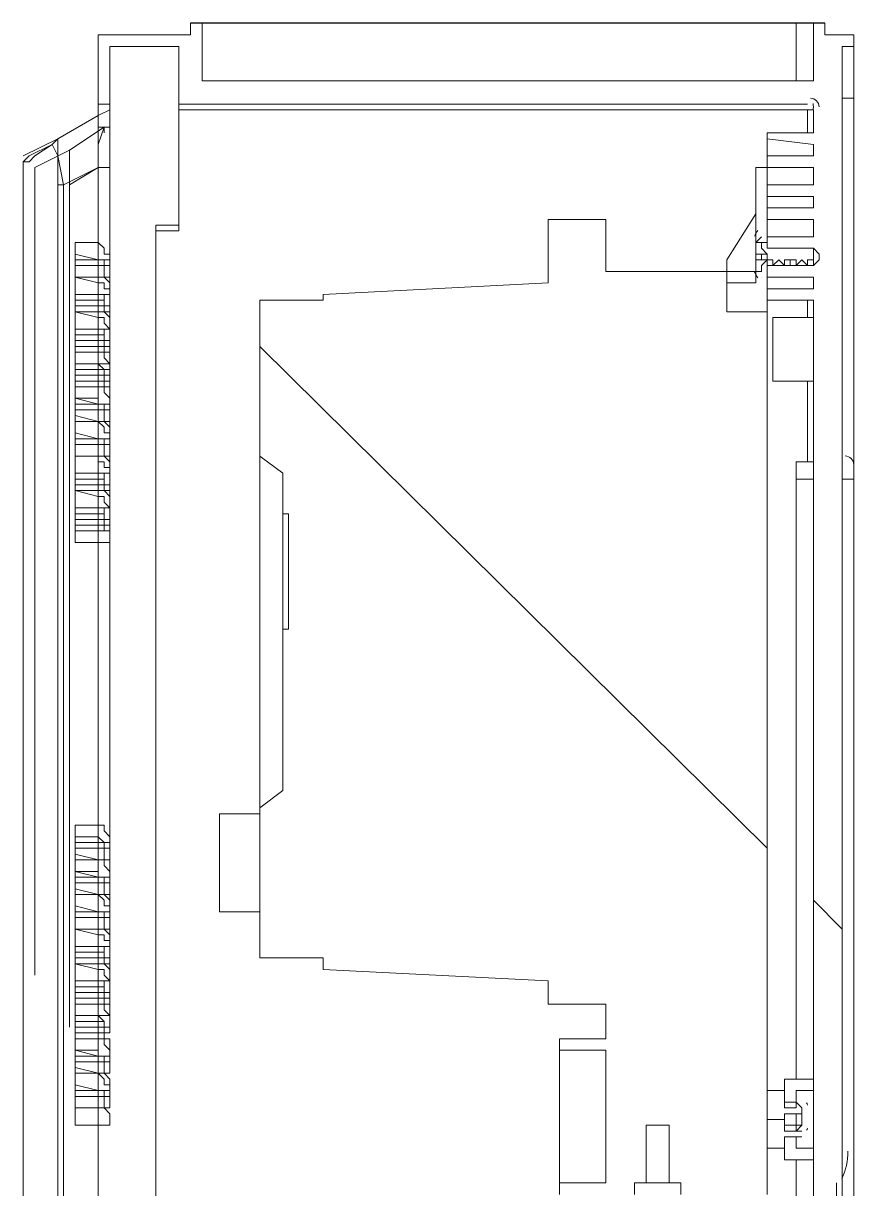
# Model space of a CAD drawing. Header units: millimetres. Extents: x 42 to 552, y 43 to 535.
# Drawn here: x 480.3756 to 480.5599, y 497.0357 to 497.2942 of the extents above; entities that cross this region are included whole.
import ezdxf

# ---------------------------------------------------------------- set-up
doc = ezdxf.new("R2010")
doc.units = ezdxf.units.MM
doc.header["$LTSCALE"] = 0.75
doc.header["$MEASUREMENT"] = 0
doc.layers.add('PDF_0', color=7, linetype='Continuous')

msp = doc.modelspace()

# ---------------------------------------------------------------- linework, layer by layer
at = {"layer": 'PDF_0', "lineweight": 18}
for points in [[(480.5496408799472, 497.2762538382959), (480.4101544525051, 497.2762538382959), (480.4101544525051, 497.2890507582448), (480.3947981485667, 497.2890507582448), (480.3947981485667, 497.2762538382959), (480.3922387645771, 497.2762538382959), (480.3922387645771, 497.2916101422346), (480.4127138364952, 497.2916101422346), (480.4127138364952, 497.2941695262242)], [(480.5509205719422, 497.2941695262242), (480.5509205719422, 497.2813726062756), (480.4152732204848, 497.2813726062756), (480.4152732204848, 497.2941695262242)], [(480.5470814959576, 497.2941695262242), (480.5470814959576, 497.2813726062756)], [(480.5573190319164, 497.0433498952276), (480.5573190319164, 497.2890507582448), (480.5598784159065, 497.2890507582448), (480.5598784159065, 497.2916101422346), (480.5534799559318, 497.2916101422346), (480.5534799559318, 497.2941695262242)], [(480.3922387645771, 497.2916101422346), (480.3922387645771, 496.7771739602923), (480.3922387645771, 496.7758942682973), (480.3922387645771, 496.26273777835), (480.3922387645771, 496.2614580863552)], [(480.5598784159065, 497.2890507582448), (480.5598784159065, 497.2775335302907), (480.5573190319164, 497.2775335302907)], [(480.5598784159065, 497.2775335302907), (480.5598784159065, 497.1956332426186), (480.5598784159065, 497.1930738586287)], [(480.3947981485667, 497.2762538382959), (480.3947981485667, 497.2711350703165), (480.3922387645771, 497.2711350703165), (480.3922387645771, 497.2762538382959)], [(480.4101544525051, 497.2749741463011), (480.4101544525051, 497.2481006144086), (480.405035684526, 497.2481006144086), (480.405035684526, 496.9153806957394), (480.405035684526, 496.8219631801131)], [(480.5509205719422, 496.9230588477088), (480.5509205719422, 497.2327443104699), (480.540683035983, 497.2327443104699), (480.540683035983, 497.2353036944597), (480.5509205719422, 497.2353036944597), (480.5509205719422, 497.2378630784495), (480.540683035983, 497.2378630784495), (480.540683035983, 497.2404224624394), (480.5509205719422, 497.2404224624394), (480.5509205719422, 497.244261538424), (480.540683035983, 497.244261538424), (480.540683035983, 497.2468209224138), (480.5509205719422, 497.2468209224138), (480.5509205719422, 497.2506599983984), (480.540683035983, 497.2506599983984), (480.540683035983, 497.253219382388), (480.5509205719422, 497.253219382388), (480.5509205719422, 497.2557787663778), (480.540683035983, 497.2557787663778), (480.540683035983, 497.2583381503676), (480.5509205719422, 497.2583381503676), (480.5509205719422, 497.2621772263523), (480.540683035983, 497.2621772263523), (480.540683035983, 497.2647366103421), (480.5509205719422, 497.2647366103421), (480.5509205719422, 497.2672959943317), (480.540683035983, 497.2685756863267), (480.540683035983, 497.2698553783215), (480.5509205719422, 497.2698553783215), (480.5509205719422, 497.2749741463011), (480.5496408799472, 497.2749741463011), (480.4101544525051, 497.2749741463011), (480.4101544525051, 497.2762538382959)], [(480.3922387645771, 497.2621772263523), (480.3845606126074, 497.2583381503676), (480.3832809206128, 497.2647366103421), (480.3832809206128, 497.2672959943317), (480.3832809206128, 497.2685756863267), (480.3922387645771, 497.2736944543061)], [(480.3922387645771, 497.2711350703165), (480.3922387645771, 496.8219631801131)], [(480.3756027686436, 497.2647366103421), (480.3832809206128, 497.2685756863267), (480.3820012286178, 497.2672959943317), (480.3768824606382, 497.2647366103421), (480.3756027686436, 497.2634569183473)], [(480.3820012286178, 497.2672959943317), (480.3832809206128, 497.2647366103421), (480.3832809206128, 497.2583381503676), (480.3832809206128, 496.7899708802412), (480.3832809206128, 496.7835724202668), (480.3820012286178, 496.7810130362769), (480.3756027686436, 496.7810130362769), (480.3768824606382, 496.7810130362769)], [(480.3820012286178, 497.2672959943317), (480.3820012286178, 497.2672959943317)], [(480.540683035983, 497.2685756863267), (480.540683035983, 497.2647366103421)], [(480.3756027686436, 496.8360397920568), (480.3756027686436, 497.2634569183473), (480.3768824606382, 497.2634569183473)], [(480.540683035983, 497.2621772263523), (480.540683035983, 497.2621772263523)], [(480.540683035983, 497.2327443104699), (480.540683035983, 497.2301849264803), (480.5317251920192, 497.2301849264803), (480.5317251920192, 497.2391427704443), (480.5317251920192, 497.2417021544342), (480.5381236519934, 497.2519396903932), (480.5381236519934, 497.2608975343572)], [(480.5381236519934, 497.2608975343572), (480.5381236519934, 497.2608975343572)], [(480.3832809206128, 497.2583381503676), (480.3845606126074, 497.2583381503676), (480.3845606126074, 496.7899708802412), (480.3832809206128, 496.7899708802412)], [(480.4101544525051, 497.2493803064034), (480.405035684526, 497.2493803064034), (480.405035684526, 497.2481006144086)], [(480.5381236519934, 497.2365833864545), (480.5317251920192, 497.2365833864545), (480.5381236519934, 497.2365833864545), (480.5381236519934, 497.2391427704443), (480.5317251920192, 497.2391427704443), (480.5048516601264, 497.2391427704443), (480.5048516601264, 497.2506599983984), (480.4920547401775, 497.2506599983984), (480.4920547401775, 497.2365833864545), (480.4421467523775, 497.2340240024649), (480.4421467523775, 497.2327443104699), (480.4280701404336, 497.2327443104699), (480.4280701404336, 497.1981926266081), (480.4331889084128, 497.1943535506235), (480.4331889084128, 497.1853957066595), (480.4344686004079, 497.1853957066595), (480.4344686004079, 497.1598018667618), (480.4331889084128, 497.1598018667618), (480.4331889084128, 497.1239704909052), (480.4280701404336, 497.1201314149204), (480.4280701404336, 497.0868594230536), (480.4421467523775, 497.0868594230536), (480.4421467523775, 497.0843000390638), (480.4920547401775, 497.081740655074), (480.4920547401775, 497.0766218870943), (480.5048516601264, 497.0766218870943), (480.5048516601264, 497.0689437351251), (480.4946141241676, 497.0689437351251), (480.4946141241676, 497.0663843511355), (480.5048516601264, 497.0663843511355), (480.5048516601264, 497.0369514352532), (480.4946141241676, 497.0369514352532), (480.4946141241676, 497.0343920512634)], [(480.540683035983, 497.2404224624394), (480.540683035983, 497.2417021544342), (480.5381236519934, 497.2417021544342), (480.5381236519934, 497.242981846429), (480.5381236519934, 497.2455412304188), (480.5394033439884, 497.2468209224138)], [(480.5394033439884, 497.2468209224138), (480.5394033439884, 497.2468209224138)], [(480.5458018039626, 497.2404224624394), (480.5458018039626, 497.2417021544342), (480.5470814959576, 497.2417021544342), (480.5470814959576, 497.2404224624394), (480.5483611879527, 497.2417021544342), (480.5496408799472, 497.2404224624394), (480.5496408799472, 497.2417021544342), (480.5509205719422, 497.2417021544342), (480.5509205719422, 497.2404224624394), (480.5522002639373, 497.2417021544342), (480.5522002639373, 497.242981846429), (480.5509205719422, 497.244261538424), (480.5496408799472, 497.244261538424), (480.5483611879527, 497.244261538424), (480.5470814959576, 497.244261538424), (480.5458018039626, 497.244261538424), (480.5445221119676, 497.244261538424), (480.543242419973, 497.244261538424), (480.541962727978, 497.244261538424), (480.540683035983, 497.244261538424), (480.540683035983, 497.2468209224138)], [(480.5381236519934, 497.2455412304188), (480.5381236519934, 497.2455412304188)], [(480.5381236519934, 497.2455412304188), (480.5394033439884, 497.2455412304188), (480.5394033439884, 497.244261538424), (480.540683035983, 497.242981846429), (480.540683035983, 497.2417021544342), (480.5394033439884, 497.2404224624394), (480.5394033439884, 497.2391427704443), (480.5381236519934, 497.2391427704443), (480.5381236519934, 497.2417021544342), (480.540683035983, 497.2417021544342)], [(480.5394033439884, 497.2417021544342), (480.5394033439884, 497.242981846429), (480.540683035983, 497.242981846429), (480.5394033439884, 497.244261538424)], [(480.540683035983, 497.244261538424), (480.540683035983, 497.244261538424)], [(480.541962727978, 497.244261538424), (480.540683035983, 497.244261538424)], [(480.540683035983, 497.244261538424), (480.540683035983, 497.244261538424)], [(480.543242419973, 497.244261538424), (480.543242419973, 497.244261538424)], [(480.543242419973, 497.244261538424), (480.543242419973, 497.244261538424)], [(480.5445221119676, 497.244261538424), (480.5445221119676, 497.244261538424)], [(480.5445221119676, 497.244261538424), (480.5445221119676, 497.244261538424)], [(480.5445221119676, 497.244261538424), (480.5445221119676, 497.244261538424)], [(480.5458018039626, 497.244261538424), (480.5458018039626, 497.244261538424)], [(480.5458018039626, 497.244261538424), (480.5458018039626, 497.244261538424)], [(480.5470814959576, 497.244261538424), (480.5470814959576, 497.244261538424)], [(480.5483611879527, 497.244261538424), (480.5483611879527, 497.244261538424)], [(480.5483611879527, 497.244261538424), (480.5483611879527, 497.244261538424)], [(480.5483611879527, 497.244261538424), (480.5483611879527, 497.244261538424)], [(480.5496408799472, 497.244261538424), (480.5496408799472, 497.244261538424)], [(480.5496408799472, 497.244261538424), (480.5496408799472, 497.244261538424)], [(480.5496408799472, 497.244261538424), (480.5496408799472, 497.244261538424)], [(480.5381236519934, 497.242981846429), (480.5381236519934, 497.242981846429)], [(480.5381236519934, 497.242981846429), (480.540683035983, 497.242981846429), (480.5381236519934, 497.242981846429)], [(480.540683035983, 497.2353036944597), (480.540683035983, 497.2378630784495), (480.540683035983, 497.2391427704443), (480.540683035983, 497.2404224624394), (480.540683035983, 497.2417021544342), (480.541962727978, 497.2417021544342), (480.541962727978, 497.2404224624394), (480.543242419973, 497.2417021544342), (480.5445221119676, 497.2404224624394), (480.5445221119676, 497.2417021544342), (480.5458018039626, 497.2417021544342), (480.5458018039626, 497.2404224624394), (480.5458018039626, 497.2417021544342)], [(480.540683035983, 497.2417021544342), (480.540683035983, 497.2417021544342)], [(480.541962727978, 497.2404224624394), (480.543242419973, 497.2417021544342)], [(480.543242419973, 497.2417021544342), (480.543242419973, 497.2417021544342)], [(480.5445221119676, 497.2404224624394), (480.5445221119676, 497.2417021544342)], [(480.5445221119676, 497.2417021544342), (480.5445221119676, 497.2417021544342)], [(480.5458018039626, 497.2417021544342), (480.5458018039626, 497.2417021544342)], [(480.5483611879527, 497.2417021544342), (480.5483611879527, 497.2417021544342)], [(480.5483611879527, 497.2417021544342), (480.5483611879527, 497.2417021544342)], [(480.5496408799472, 497.2417021544342), (480.5496408799472, 497.2417021544342)], [(480.5496408799472, 497.2417021544342), (480.5496408799472, 497.2417021544342)], [(480.540683035983, 497.2404224624394), (480.540683035983, 497.2404224624394)], [(480.541962727978, 497.2404224624394), (480.541962727978, 497.2404224624394)], [(480.5445221119676, 497.2404224624394), (480.5445221119676, 497.2404224624394)], [(480.5470814959576, 497.2404224624394), (480.5470814959576, 497.2404224624394)], [(480.3922387645771, 497.2340240024649), (480.3871199965974, 497.2340240024649), (480.3871199965974, 497.2378630784495), (480.3922387645771, 497.2378630784495), (480.3871199965974, 497.2378630784495)], [(480.5394033439884, 497.2378630784495), (480.5394033439884, 497.2378630784495)], [(480.3871199965974, 497.2301849264803), (480.3922387645771, 497.2301849264803), (480.3871199965974, 497.2301849264803), (480.3871199965974, 497.2263458504957), (480.3922387645771, 497.2263458504957)], [(480.540683035983, 497.0343920512634), (480.540683035983, 497.2301849264803)], [(480.5509205719422, 497.2289052344853), (480.541962727978, 497.2289052344853), (480.541962727978, 497.2148286225416), (480.5509205719422, 497.2148286225416)], [(480.3922387645771, 497.2225067745109), (480.3871199965974, 497.2225067745109), (480.3871199965974, 497.2186676985262), (480.3922387645771, 497.2186676985262)], [(480.3871199965974, 497.2212270825161), (480.3922387645771, 497.2212270825161)], [(480.3922387645771, 497.2148286225416), (480.3871199965974, 497.2148286225416), (480.3871199965974, 497.210989546557), (480.3922387645771, 497.2097098545622)], [(480.3871199965974, 497.2135489305468), (480.3922387645771, 497.2135489305468)], [(480.3871199965974, 497.2058707785774), (480.3922387645771, 497.2058707785774), (480.3871199965974, 497.2071504705724), (480.3871199965974, 497.202031702593), (480.3922387645771, 497.202031702593)], [(480.3871199965974, 497.1981926266081), (480.3922387645771, 497.1981926266081), (480.3871199965974, 497.1981926266081), (480.3871199965974, 497.1943535506235), (480.3922387645771, 497.1943535506235)], [(480.4280701404336, 497.1201314149204), (480.4280701404336, 497.1981926266081)], [(480.5509205719422, 497.1969129346134), (480.5470814959576, 497.1969129346134), (480.5470814959576, 497.1930738586287)], [(480.5573190319164, 497.1969129346134), (480.5573190319164, 497.1969129346134)], [(480.5470814959576, 497.0599858911611), (480.5470814959576, 497.1930738586287), (480.5509205719422, 497.1930738586287)], [(480.3922387645771, 497.1866753986543), (480.3871199965974, 497.1866753986543), (480.3871199965974, 497.1905144746389), (480.3922387645771, 497.1905144746389), (480.3871199965974, 497.1905144746389)], [(480.4331889084128, 497.1598018667618), (480.4331889084128, 497.1853957066595)], [(480.3922387645771, 497.1828363226697), (480.3871199965974, 497.1828363226697), (480.3871199965974, 497.1789972466851), (480.3922387645771, 497.1789972466851)], [(480.3871199965974, 497.1815566306747), (480.3922387645771, 497.1815566306747)], [(480.4280701404336, 497.1188517229256), (480.4191122964694, 497.1188517229256), (480.4191122964694, 497.0970969590127), (480.4280701404336, 497.0970969590127)], [(480.3871199965974, 497.1086141869665), (480.3922387645771, 497.1086141869665), (480.3871199965974, 497.1098938789613), (480.3871199965974, 497.1060548029767), (480.3922387645771, 497.1047751109819)], [(480.3871199965974, 497.1009360349973), (480.3922387645771, 497.1009360349973), (480.3871199965974, 497.1022157269921), (480.3871199965974, 497.0970969590127), (480.3922387645771, 497.0970969590127)], [(480.3922387645771, 497.0894188070432), (480.3871199965974, 497.0894188070432), (480.3871199965974, 497.0932578830278), (480.3922387645771, 497.0932578830278), (480.3871199965974, 497.0932578830278)], [(480.3871199965974, 497.0855797310586), (480.3922387645771, 497.0855797310586), (480.3871199965974, 497.0855797310586), (480.3871199965974, 497.081740655074), (480.3922387645771, 497.081740655074)], [(480.3922387645771, 497.0779015790894), (480.3871199965974, 497.0779015790894), (480.3871199965974, 497.0740625031048), (480.3922387645771, 497.0740625031048)], [(480.3871199965974, 497.0766218870943), (480.3922387645771, 497.0766218870943)], [(480.3922387645771, 497.0702234271201), (480.3871199965974, 497.0702234271201), (480.3871199965974, 497.0663843511355), (480.3922387645771, 497.0651046591405)], [(480.3871199965974, 497.0689437351251), (480.3922387645771, 497.0689437351251)], [(480.4946141241676, 497.0663843511355), (480.4946141241676, 497.0369514352532)], [(480.3871199965974, 497.0612655831559), (480.3922387645771, 497.0612655831559), (480.3871199965974, 497.0625452751509), (480.3871199965974, 497.0574265071713), (480.3922387645771, 497.0574265071713)], [(480.5445221119676, 497.0523077391916), (480.5483611879527, 497.0523077391916), (480.5483611879527, 497.0535874311867), (480.5470814959576, 497.0548671231815), (480.5470814959576, 497.0535874311867), (480.5445221119676, 497.0535874311867), (480.5445221119676, 497.0574265071713), (480.540683035983, 497.0574265071713), (480.540683035983, 497.0510280471968), (480.5445221119676, 497.0510280471968), (480.5445221119676, 497.0523077391916), (480.5470814959576, 497.0523077391916), (480.5483611879527, 497.0523077391916), (480.5483611879527, 497.0510280471968), (480.5483611879527, 497.049748355202), (480.5470814959576, 497.049748355202), (480.5470814959576, 497.048468663207), (480.5483611879527, 497.049748355202), (480.5470814959576, 497.049748355202), (480.5470814959576, 497.048468663207), (480.5470814959576, 497.049748355202), (480.5445221119676, 497.049748355202)], [(480.3871199965974, 497.0535874311867), (480.3922387645771, 497.0535874311867), (480.3871199965974, 497.0535874311867), (480.3871199965974, 497.049748355202), (480.3922387645771, 497.049748355202)], [(480.5470814959576, 497.0548671231815), (480.5470814959576, 497.0535874311867)], [(480.5483611879527, 497.048468663207), (480.5445221119676, 497.048468663207), (480.5445221119676, 497.0510280471968), (480.540683035983, 497.0510280471968), (480.540683035983, 497.0446295872224), (480.5445221119676, 497.0446295872224), (480.5445221119676, 497.0471889712122), (480.5470814959576, 497.0471889712122), (480.5483611879527, 497.0471889712122)], [(480.5445221119676, 497.0510280471968), (480.5445221119676, 497.0510280471968)], [(480.5470814959576, 497.0523077391916), (480.5470814959576, 497.0523077391916)], [(480.5470814959576, 497.0523077391916), (480.5470814959576, 497.0523077391916)], [(480.5470814959576, 497.0523077391916), (480.5470814959576, 497.0523077391916)], [(480.5483611879527, 497.0523077391916), (480.5483611879527, 497.0523077391916)], [(480.5483611879527, 497.0510280471968), (480.5483611879527, 497.0510280471968)], [(480.5112501201006, 497.0343920512634), (480.5112501201006, 497.0369514352532), (480.5138095040907, 497.0369514352532), (480.5138095040907, 497.049748355202), (480.5189282720703, 497.049748355202), (480.5189282720703, 497.0369514352532), (480.5214876560599, 497.0369514352532), (480.5214876560599, 497.0343920512634)], [(480.5445221119676, 497.048468663207), (480.5445221119676, 497.048468663207)], [(480.5470814959576, 497.048468663207), (480.5470814959576, 497.048468663207)], [(480.5470814959576, 497.048468663207), (480.5470814959576, 497.048468663207)], [(480.5483611879527, 497.048468663207), (480.5483611879527, 497.048468663207)], [(480.5470814959576, 497.0471889712122), (480.5470814959576, 497.0471889712122)], [(480.5470814959576, 497.0420702032328), (480.5470814959576, 497.0279935912889), (480.5509205719422, 497.0279935912889)], [(480.5138095040907, 497.0369514352532), (480.5163688880803, 497.0369514352532), (480.5189282720703, 497.0369514352532)], [(480.5560393399214, 497.0369514352532), (480.5560393399214, 496.9268979236934)]]:
    msp.add_lwpolyline(points, dxfattribs=at)
at = {"layer": 'PDF_0', "lineweight": 25}
msp.add_lwpolyline([(480.5534799559318, 497.2941695262242), (480.4127138364952, 497.2941695262242)], dxfattribs=at)
at = {"layer": 'PDF_0', "lineweight": 0}
for points in [[(480.3947981485667, 497.2890507582448), (480.3947981485667, 497.2711350703165), (480.3935184565717, 497.2711350703165), (480.3922387645771, 497.2672959943317), (480.3922387645771, 497.2621772263523), (480.3922387645771, 497.2698553783215), (480.3922387645771, 497.2724147623113), (480.3922387645771, 497.2736944543061)], [(480.3947981485667, 497.2685756863267), (480.3947981485667, 497.2852116822602), (480.3947981485667, 497.286491374255), (480.3947981485667, 497.2852116822602)], [(480.3947981485667, 497.2749741463011), (480.3922387645771, 497.2736944543061), (480.3922387645771, 497.2724147623113), (480.3922387645771, 497.2736944543061), (480.3922387645771, 497.2724147623113), (480.3922387645771, 497.2698553783215), (480.3922387645771, 497.2621772263523), (480.3922387645771, 497.0702234271201), (480.3947981485667, 497.0702234271201), (480.3947981485667, 497.0715031191149), (480.3871199965974, 497.0715031191149), (480.3871199965974, 497.0702234271201)], [(480.3922387645771, 497.2762538382959), (480.3947981485667, 497.2762538382959)], [(480.3922387645771, 497.2736944543061), (480.3922387645771, 497.2736944543061)], [(480.3935184565717, 497.2711350703165), (480.3935184565717, 497.2698553783215), (480.3935184565717, 497.2711350703165), (480.3922387645771, 497.2672959943317), (480.3922387645771, 497.2621772263523), (480.3858403046024, 497.2583381503676), (480.3858403046024, 497.2634569183473), (480.3858403046024, 497.2660163023369), (480.3935184565717, 497.2711350703165), (480.3947981485667, 497.2711350703165), (480.3947981485667, 497.2634569183473), (480.3947981485667, 497.0715031191149), (480.3947981485667, 497.0740625031048)], [(480.3935184565717, 497.2711350703165), (480.3935184565717, 497.2711350703165)], [(480.3768824606382, 497.2634569183473), (480.3781621526332, 497.2647366103421), (480.3820012286178, 497.2672959943317)], [(480.3820012286178, 497.2672959943317), (480.3820012286178, 497.2672959943317)], [(480.3858403046024, 497.0715031191149), (480.3858403046024, 497.2583381503676), (480.3858403046024, 497.2634569183473), (480.3858403046024, 497.2660163023369), (480.3781621526332, 497.2621772263523), (480.3781621526332, 497.0830203470688)], [(480.3756027686436, 497.2634569183473), (480.3756027686436, 497.2634569183473)], [(480.3922387645771, 497.2455412304188), (480.3922387645771, 497.2621772263523), (480.3947981485667, 497.2621772263523), (480.3922387645771, 497.2621772263523), (480.3947981485667, 497.2621772263523)], [(480.3922387645771, 497.2621772263523), (480.3922387645771, 497.2621772263523)], [(480.3922387645771, 497.2621772263523), (480.3922387645771, 497.2621772263523)], [(480.3947981485667, 497.2314646184751), (480.3947981485667, 497.2340240024649), (480.3922387645771, 497.2340240024649), (480.3871199965974, 497.2340240024649), (480.3947981485667, 497.2340240024649), (480.3947981485667, 497.2353036944597), (480.3947981485667, 497.2365833864545), (480.3935184565717, 497.2378630784495), (480.3922387645771, 497.2378630784495), (480.3947981485667, 497.2378630784495), (480.3947981485667, 497.2391427704443), (480.3947981485667, 497.2404224624394), (480.3947981485667, 497.2417021544342), (480.3947981485667, 497.242981846429), (480.3935184565717, 497.242981846429), (480.3935184565717, 497.244261538424), (480.3922387645771, 497.2455412304188), (480.3871199965974, 497.2455412304188), (480.3871199965974, 497.2417021544342), (480.3871199965974, 497.2404224624394), (480.3935184565717, 497.2404224624394)], [(480.3922387645771, 497.2417021544342), (480.3871199965974, 497.242981846429)], [(480.3871199965974, 497.2417021544342), (480.3947981485667, 497.2417021544342)], [(480.3935184565717, 497.2378630784495), (480.3935184565717, 497.2404224624394), (480.3935184565717, 497.2417021544342), (480.3922387645771, 497.2417021544342), (480.3922387645771, 497.2365833864545)], [(480.3947981485667, 497.2404224624394), (480.3871199965974, 497.2404224624394), (480.3871199965974, 497.2378630784495), (480.3922387645771, 497.2365833864545), (480.3935184565717, 497.2365833864545), (480.3935184565717, 497.2353036944597), (480.3947981485667, 497.2353036944597), (480.3947981485667, 497.2340240024649)], [(480.3871199965974, 497.2340240024649), (480.3871199965974, 497.2340240024649)], [(480.3871199965974, 497.2340240024649), (480.3871199965974, 497.2314646184751), (480.3947981485667, 497.2314646184751), (480.3947981485667, 497.2301849264803), (480.3922387645771, 497.2301849264803), (480.3935184565717, 497.2301849264803), (480.3947981485667, 497.2289052344853), (480.3947981485667, 497.2276255424905), (480.3947981485667, 497.2263458504957), (480.3935184565717, 497.2276255424905), (480.3935184565717, 497.2289052344853), (480.3922387645771, 497.2289052344853), (480.3922387645771, 497.2340240024649), (480.3935184565717, 497.2340240024649), (480.3935184565717, 497.2327443104699), (480.3935184565717, 497.2301849264803)], [(480.3871199965974, 497.2327443104699), (480.3935184565717, 497.2327443104699)], [(480.3871199965974, 497.2314646184751), (480.3871199965974, 497.2301849264803), (480.3922387645771, 497.2289052344853)], [(480.3947981485667, 497.2161083145364), (480.3871199965974, 497.2161083145364), (480.3871199965974, 497.2173880065315), (480.3871199965974, 497.2186676985262), (480.3922387645771, 497.2186676985262), (480.3947981485667, 497.2186676985262), (480.3947981485667, 497.2199473905213), (480.3947981485667, 497.2212270825161), (480.3935184565717, 497.2212270825161), (480.3935184565717, 497.2250661585007), (480.3935184565717, 497.2263458504957), (480.3922387645771, 497.2263458504957), (480.3947981485667, 497.2263458504957)], [(480.3871199965974, 497.2263458504957), (480.3922387645771, 497.2263458504957), (480.3922387645771, 497.2212270825161), (480.3935184565717, 497.2212270825161)], [(480.3871199965974, 497.2263458504957), (480.3871199965974, 497.2263458504957)], [(480.3871199965974, 497.2250661585007), (480.3935184565717, 497.2250661585007)], [(480.3871199965974, 497.2237864665059), (480.3871199965974, 497.2225067745109)], [(480.3947981485667, 497.2237864665059), (480.3947981485667, 497.2225067745109), (480.3922387645771, 497.2225067745109)], [(480.3871199965974, 497.2212270825161), (480.3922387645771, 497.2212270825161), (480.3935184565717, 497.2212270825161), (480.3935184565717, 497.2199473905213), (480.3947981485667, 497.2186676985262), (480.3947981485667, 497.2173880065315), (480.3871199965974, 497.2173880065315), (480.3935184565717, 497.2173880065315)], [(480.540683035983, 497.1111735709563), (480.4280701404336, 497.2225067745109)], [(480.3935184565717, 497.2135489305468), (480.3922387645771, 497.2135489305468), (480.3922387645771, 497.2186676985262), (480.3935184565717, 497.2173880065315), (480.3935184565717, 497.2135489305468), (480.3947981485667, 497.2135489305468), (480.3947981485667, 497.2122692385518), (480.3947981485667, 497.210989546557), (480.3947981485667, 497.2097098545622), (480.3871199965974, 497.2097098545622), (480.3871199965974, 497.210989546557), (480.3922387645771, 497.210989546557), (480.3922387645771, 497.2097098545622), (480.3935184565717, 497.2097098545622), (480.3935184565717, 497.2084301625672), (480.3871199965974, 497.2084301625672), (480.3871199965974, 497.2071504705724)], [(480.3871199965974, 497.2161083145364), (480.3871199965974, 497.2148286225416)], [(480.3922387645771, 497.2148286225416), (480.3947981485667, 497.2148286225416), (480.3947981485667, 497.2161083145364), (480.3947981485667, 497.2173880065315)], [(480.3871199965974, 497.2135489305468), (480.3922387645771, 497.2135489305468), (480.3935184565717, 497.2135489305468), (480.3935184565717, 497.2122692385518), (480.3947981485667, 497.210989546557), (480.3947981485667, 497.2097098545622), (480.3947981485667, 497.2084301625672), (480.3947981485667, 497.2071504705724), (480.3947981485667, 497.2058707785774), (480.3922387645771, 497.2058707785774), (480.3935184565717, 497.2045910865826), (480.3935184565717, 497.2033113945878), (480.3947981485667, 497.2033113945878), (480.3947981485667, 497.202031702593), (480.3871199965974, 497.202031702593), (480.3871199965974, 497.200752010598), (480.3935184565717, 497.200752010598)], [(480.3871199965974, 497.2058707785774), (480.3922387645771, 497.2058707785774), (480.3922387645771, 497.210989546557)], [(480.3871199965974, 497.2097098545622), (480.3871199965974, 497.2084301625672), (480.3947981485667, 497.2084301625672)], [(480.3922387645771, 497.2097098545622), (480.3947981485667, 497.2097098545622)], [(480.3935184565717, 497.2084301625672), (480.3935184565717, 497.2058707785774), (480.3947981485667, 497.2045910865826), (480.3947981485667, 497.2033113945878), (480.3947981485667, 497.202031702593)], [(480.3922387645771, 497.2058707785774), (480.3935184565717, 497.2058707785774)], [(480.3871199965974, 497.2033113945878), (480.3922387645771, 497.202031702593), (480.3947981485667, 497.202031702593), (480.3947981485667, 497.200752010598), (480.3871199965974, 497.200752010598), (480.3871199965974, 497.1981926266081)], [(480.3871199965974, 497.202031702593), (480.3871199965974, 497.202031702593)], [(480.3947981485667, 497.200752010598), (480.3947981485667, 497.1994723186029), (480.3947981485667, 497.1981926266081), (480.3922387645771, 497.1981926266081), (480.3871199965974, 497.1981926266081), (480.3922387645771, 497.1981926266081), (480.3922387645771, 497.202031702593), (480.3935184565717, 497.202031702593), (480.3935184565717, 497.200752010598), (480.3935184565717, 497.1981926266081), (480.3947981485667, 497.1969129346134), (480.3947981485667, 497.1956332426186), (480.3947981485667, 497.1943535506235), (480.3947981485667, 497.1956332426186), (480.3935184565717, 497.1956332426186), (480.3935184565717, 497.1969129346134), (480.3922387645771, 497.1969129346134), (480.3922387645771, 497.1981926266081), (480.3935184565717, 497.1981926266081)], [(480.3871199965974, 497.1828363226697), (480.3871199965974, 497.1841160146645), (480.3871199965974, 497.1866753986543), (480.3922387645771, 497.1866753986543), (480.3947981485667, 497.1866753986543), (480.3947981485667, 497.1879550906491), (480.3947981485667, 497.1892347826441), (480.3935184565717, 497.1905144746389), (480.3922387645771, 497.1905144746389), (480.3947981485667, 497.1905144746389), (480.3947981485667, 497.1917941666337), (480.3947981485667, 497.1943535506235), (480.3871199965974, 497.1943535506235), (480.3922387645771, 497.1943535506235), (480.3935184565717, 497.1943535506235), (480.3935184565717, 497.1930738586287), (480.3871199965974, 497.1930738586287)], [(480.3871199965974, 497.1943535506235), (480.3871199965974, 497.1943535506235)], [(480.3871199965974, 497.1943535506235), (480.3871199965974, 497.1917941666337), (480.3947981485667, 497.1917941666337)], [(480.3871199965974, 497.1866753986543), (480.3947981485667, 497.1866753986543), (480.3935184565717, 497.1879550906491), (480.3935184565717, 497.1892347826441), (480.3922387645771, 497.1892347826441), (480.3922387645771, 497.1943535506235), (480.3947981485667, 497.1943535506235)], [(480.3935184565717, 497.1905144746389), (480.3935184565717, 497.1930738586287)], [(480.3871199965974, 497.1905144746389), (480.3871199965974, 497.1917941666337)], [(480.3871199965974, 497.1866753986543), (480.3871199965974, 497.1866753986543)], [(480.3871199965974, 497.1853957066595), (480.3935184565717, 497.1853957066595)], [(480.3922387645771, 497.1162923389358), (480.3922387645771, 497.1866753986543), (480.3935184565717, 497.1866753986543), (480.3935184565717, 497.1853957066595), (480.3935184565717, 497.1815566306747), (480.3947981485667, 497.1815566306747), (480.3947981485667, 497.1802769386799), (480.3947981485667, 497.1789972466851), (480.3922387645771, 497.1789972466851)], [(480.3947981485667, 497.1866753986543), (480.3947981485667, 497.1841160146645)], [(480.3922387645771, 497.1828363226697), (480.3947981485667, 497.1828363226697), (480.3947981485667, 497.1841160146645), (480.3871199965974, 497.1841160146645)], [(480.3922387645771, 497.1815566306747), (480.3935184565717, 497.1815566306747)], [(480.3935184565717, 497.1111735709563), (480.3935184565717, 497.1124532629511), (480.3922387645771, 497.1137329549459), (480.3871199965974, 497.1137329549459)], [(480.3871199965974, 497.1124532629511), (480.3871199965974, 497.1111735709563), (480.3935184565717, 497.1111735709563), (480.3935184565717, 497.1086141869665), (480.3922387645771, 497.1086141869665), (480.3935184565717, 497.1086141869665), (480.3935184565717, 497.1073344949717), (480.3947981485667, 497.1060548029767), (480.3947981485667, 497.1047751109819), (480.3871199965974, 497.1047751109819), (480.3871199965974, 497.1034954189871), (480.3935184565717, 497.1034954189871), (480.3935184565717, 497.1009360349973)], [(480.3947981485667, 497.1124532629511), (480.3947981485667, 497.1111735709563), (480.3871199965974, 497.1111735709563), (480.3871199965974, 497.1098938789613)], [(480.3922387645771, 497.1137329549459), (480.3922387645771, 497.1086141869665)], [(480.3947981485667, 497.1111735709563), (480.3947981485667, 497.1098938789613), (480.3947981485667, 497.1086141869665), (480.3922387645771, 497.1086141869665), (480.3871199965974, 497.1086141869665)], [(480.3935184565717, 497.1086141869665), (480.3947981485667, 497.1086141869665), (480.3947981485667, 497.1073344949717), (480.3947981485667, 497.1060548029767), (480.3947981485667, 497.1047751109819), (480.3947981485667, 497.1034954189871), (480.3871199965974, 497.1034954189871), (480.3871199965974, 497.1022157269921)], [(480.3922387645771, 497.1060548029767), (480.3871199965974, 497.1060548029767), (480.3871199965974, 497.1047751109819)], [(480.3922387645771, 497.1009360349973), (480.3922387645771, 497.1060548029767), (480.3922387645771, 497.1047751109819), (480.3935184565717, 497.1047751109819), (480.3935184565717, 497.1034954189871)], [(480.3922387645771, 497.1047751109819), (480.3947981485667, 497.1047751109819)], [(480.3935184565717, 497.0855797310586), (480.3935184565717, 497.0881391150484), (480.3935184565717, 497.0894188070432), (480.3922387645771, 497.0894188070432), (480.3947981485667, 497.0894188070432), (480.3947981485667, 497.0906984990382), (480.3947981485667, 497.091978191033), (480.3935184565717, 497.0932578830278), (480.3922387645771, 497.0932578830278), (480.3947981485667, 497.0932578830278), (480.3947981485667, 497.0945375750229), (480.3947981485667, 497.0958172670177), (480.3947981485667, 497.0970969590127), (480.3947981485667, 497.0983766510075), (480.3947981485667, 497.0996563430023), (480.3935184565717, 497.1009360349973), (480.3922387645771, 497.1009360349973), (480.3947981485667, 497.1009360349973), (480.3947981485667, 497.1022157269921), (480.3947981485667, 497.1034954189871)], [(480.3871199965974, 497.1009360349973), (480.3922387645771, 497.1009360349973), (480.3935184565717, 497.0996563430023), (480.3935184565717, 497.0983766510075), (480.3947981485667, 497.0983766510075), (480.3947981485667, 497.0970969590127), (480.3871199965974, 497.0970969590127), (480.3871199965974, 497.0958172670177), (480.3935184565717, 497.0958172670177), (480.3935184565717, 497.0932578830278)], [(480.5573190319164, 497.0932578830278), (480.5509205719422, 497.0996563430023)], [(480.3871199965974, 497.0983766510075), (480.3922387645771, 497.0970969590127), (480.3935184565717, 497.0970969590127), (480.3935184565717, 497.0958172670177)], [(480.3871199965974, 497.0970969590127), (480.3871199965974, 497.0970969590127)], [(480.3947981485667, 497.0970969590127), (480.3922387645771, 497.0970969590127), (480.3922387645771, 497.091978191033), (480.3871199965974, 497.0932578830278), (480.3871199965974, 497.0958172670177), (480.3947981485667, 497.0958172670177)], [(480.3871199965974, 497.0894188070432), (480.3947981485667, 497.0894188070432), (480.3947981485667, 497.0906984990382), (480.3935184565717, 497.0906984990382), (480.3935184565717, 497.091978191033), (480.3922387645771, 497.091978191033)], [(480.3922387645771, 497.0843000390638), (480.3922387645771, 497.0894188070432), (480.3871199965974, 497.0894188070432), (480.3871199965974, 497.0868594230536)], [(480.3871199965974, 497.0894188070432), (480.3871199965974, 497.0894188070432)], [(480.3947981485667, 497.0894188070432), (480.3947981485667, 497.0868594230536)], [(480.3871199965974, 497.0881391150484), (480.3935184565717, 497.0881391150484)], [(480.3935184565717, 497.0766218870943), (480.3935184565717, 497.0804609630792), (480.3935184565717, 497.081740655074), (480.3922387645771, 497.081740655074), (480.3947981485667, 497.081740655074), (480.3871199965974, 497.081740655074)], [(480.3871199965974, 497.081740655074), (480.3871199965974, 497.081740655074)], [(480.3935184565717, 497.0689437351251), (480.3922387645771, 497.0689437351251), (480.3922387645771, 497.0740625031048), (480.3871199965974, 497.0740625031048), (480.3947981485667, 497.0740625031048), (480.3935184565717, 497.0753421950996), (480.3935184565717, 497.0766218870943), (480.3922387645771, 497.0766218870943), (480.3922387645771, 497.081740655074), (480.3871199965974, 497.081740655074), (480.3871199965974, 497.0791812710844), (480.3871199965974, 497.0779015790894)], [(480.3947981485667, 497.081740655074), (480.3947981485667, 497.0791812710842)], [(480.3871199965974, 497.0804609630792), (480.3935184565717, 497.0804609630792)], [(480.3922387645771, 497.0779015790894), (480.3947981485667, 497.0779015790894), (480.3947981485667, 497.0791812710844), (480.3871199965974, 497.0791812710844)], [(480.3871199965974, 497.07278281111), (480.3935184565717, 497.07278281111), (480.3922387645771, 497.0740625031048), (480.3947981485667, 497.0740625031048), (480.3947981485667, 497.0753421950996), (480.3947981485667, 497.0766218870943), (480.3935184565717, 497.0766218870943), (480.3922387645771, 497.0766218870943), (480.3871199965974, 497.0766218870943)], [(480.3871199965974, 497.0740625031048), (480.3871199965974, 497.0740625031048)], [(480.3871199965974, 497.0740625031048), (480.3871199965974, 497.0715031191149)], [(480.3935184565717, 497.07278281111), (480.3935184565717, 497.0689437351251), (480.3947981485667, 497.0689437351251), (480.3947981485667, 497.0676640431303), (480.3947981485667, 497.0663843511355), (480.3947981485667, 497.0651046591405), (480.3947981485667, 497.0638249671457), (480.3871199965974, 497.0638249671457), (480.3935184565717, 497.0638249671457)], [(480.3922387645771, 497.0689437351251), (480.3871199965974, 497.0689437351251), (480.3922387645771, 497.0689437351251), (480.3935184565717, 497.0689437351251), (480.3935184565717, 497.0676640431303), (480.3947981485667, 497.0663843511355), (480.3947981485667, 497.0651046591405)], [(480.3935184565717, 497.0612655831559), (480.3922387645771, 497.0612655831559), (480.3922387645771, 497.0663843511355), (480.3922387645771, 497.0651046591405), (480.3935184565717, 497.0651046591405), (480.3935184565717, 497.0638249671457), (480.3935184565717, 497.0612655831559), (480.3947981485667, 497.0599858911611), (480.3947981485667, 497.0587061991661), (480.3947981485667, 497.0574265071713), (480.3947981485667, 497.0561468151765), (480.3871199965974, 497.0561468151765), (480.3871199965974, 497.0574265071713), (480.3947981485667, 497.0574265071713), (480.3947981485667, 497.0587061991661), (480.3935184565717, 497.0587061991661), (480.3935184565717, 497.0599858911611), (480.3922387645771, 497.0612655831559), (480.3947981485667, 497.0612655831559), (480.3947981485667, 497.0625452751509), (480.3947981485667, 497.0638249671457)], [(480.3922387645771, 497.0663843511355), (480.3871199965974, 497.0663843511355), (480.3871199965974, 497.0651046591405)], [(480.3922387645771, 497.0651046591405), (480.3947981485667, 497.0651046591405), (480.3871199965974, 497.0651046591405), (480.3871199965974, 497.0638249671457), (480.3871199965974, 497.0625452751509)], [(480.3935184565717, 497.0561468151765), (480.3935184565717, 497.0574265071713), (480.3922387645771, 497.0574265071713), (480.3871199965974, 497.0587061991661)], [(480.3871199965974, 497.0574265071713), (480.3871199965974, 497.0574265071713)], [(480.3871199965974, 497.0535874311867), (480.3871199965974, 497.0561468151765), (480.3935184565717, 497.0561468151765), (480.3935184565717, 497.0535874311867)], [(480.3922387645771, 496.9870434474527), (480.3922387645771, 497.0574265071713), (480.3947981485667, 497.0574265071713)], [(480.3947981485667, 497.0561468151765), (480.3947981485667, 497.0548671231815), (480.3947981485667, 497.0535874311867), (480.3922387645771, 497.0535874311867), (480.3935184565717, 497.0535874311867), (480.3947981485667, 497.0523077391916), (480.3947981485667, 497.0510280471968), (480.3947981485667, 497.049748355202), (480.3922387645771, 497.049748355202)]]:
    msp.add_lwpolyline(points, dxfattribs=at)
at = {"layer": 'PDF_0', "color": 8, "lineweight": 18, "true_color": 0x808080}
for points in [[(480.5496408799472, 497.2698553783215), (480.5496408799472, 497.2749741463011)], [(480.540683035983, 497.244261538424), (480.540683035983, 497.244261538424)], [(480.5470814959576, 497.244261538424), (480.5470814959576, 497.244261538424)], [(480.5483611879527, 497.244261538424), (480.5483611879527, 497.244261538424)], [(480.5381236519934, 497.242981846429), (480.5394033439884, 497.242981846429)], [(480.541962727978, 497.2404224624394), (480.541962727978, 497.2404224624394)], [(480.5458018039626, 497.2404224624394), (480.5458018039626, 497.2404224624394)], [(480.5496408799472, 497.2289052344853), (480.5496408799472, 497.2327443104699)], [(480.5496408799472, 497.1969129346134), (480.5496408799472, 497.2148286225416)], [(480.5573190319164, 497.1969129346134), (480.5573190319164, 497.1930738586287)], [(480.5470814959576, 497.0523077391916), (480.5470814959576, 497.0523077391916)], [(480.5470814959576, 497.048468663207), (480.5470814959576, 497.049748355202)]]:
    msp.add_lwpolyline(points, dxfattribs=at)
at = {"layer": 'PDF_0', "lineweight": 18}
for points in [[(480.3832809206128, 497.2583381503676), (480.3832809206128, 497.2647366103421), (480.3820012286178, 497.2672959943317), (480.3832809206128, 497.2685756863267), (480.3832809206128, 497.2672959943317), (480.3832809206128, 497.2647366103421), (480.3845606126074, 497.2583381503676)], [(480.5381236519934, 497.2621772263523), (480.540683035983, 497.2621772263523), (480.540683035983, 497.2455412304188), (480.5381236519934, 497.2455412304188)], [(480.5598784159065, 497.1930738586287), (480.5598784159065, 497.0279935912889), (480.5573190319164, 497.0279935912889), (480.5573190319164, 497.1930738586287)], [(480.5509205719422, 497.0574265071713), (480.5509205719422, 497.0599858911611), (480.5445221119676, 497.0599858911611), (480.5445221119676, 497.0548671231815), (480.5470814959576, 497.0548671231815), (480.5470814959576, 497.0574265071713)], [(480.5470814959576, 497.049748355202), (480.5470814959576, 497.0523077391916), (480.5470814959576, 497.0510280471968), (480.5470814959576, 497.0523077391916)], [(480.5483611879527, 497.0510280471968), (480.5483611879527, 497.0523077391916), (480.5483611879527, 497.049748355202)], [(480.5470814959576, 497.0471889712122), (480.5445221119676, 497.0471889712122), (480.5445221119676, 497.0420702032328), (480.5509205719422, 497.0420702032328), (480.5509205719422, 497.0446295872224), (480.5470814959576, 497.0446295872224)]]:
    msp.add_lwpolyline(points, close=True, dxfattribs=at)
at = {"layer": 'PDF_0', "lineweight": 0}
for points in [[(480.3947981485667, 497.2237864665059), (480.3871199965974, 497.2237864665059), (480.3871199965974, 497.2263458504957), (480.3947981485667, 497.2263458504957)], [(480.3922387645771, 497.1892347826441), (480.3871199965974, 497.1905144746389)], [(480.3922387645771, 497.1162923389358), (480.3935184565717, 497.1162923389358), (480.3935184565717, 497.115012646941), (480.3947981485667, 497.1137329549459), (480.3947981485667, 497.1124532629511), (480.3871199965974, 497.1124532629511), (480.3871199965974, 497.1162923389358)], [(480.3871199965974, 497.0855797310586), (480.3871199965974, 497.0868594230536), (480.3947981485667, 497.0868594230536), (480.3947981485667, 497.0855797310586), (480.3922387645771, 497.0855797310586), (480.3935184565717, 497.0855797310586), (480.3947981485667, 497.0843000390638), (480.3947981485667, 497.0830203470688), (480.3947981485667, 497.081740655074), (480.3935184565717, 497.0830203470688), (480.3935184565717, 497.0843000390638), (480.3922387645771, 497.0843000390638)], [(480.3871199965974, 497.0612655831559), (480.3922387645771, 497.0612655831559)]]:
    msp.add_lwpolyline(points, close=True, dxfattribs=at)
at = {"layer": 'PDF_0', "lineweight": 18}
for centre, radius, start, end in [((480.5502800051731, 497.2756134177365), 0.00192025889248584, 0.02096179355282556, 89.74939607752991), ((480.4552547668, 497.2756137363598), 0.09566548522046572, 359.5554658218042, 0.4445341785866629), ((480.5477791365583, 497.2423086194532), 0.01094400749187474, 147.1787800483066, 155.0803506060946), ((480.5477104175184, 497.2436169156236), 0.01086543172756983, 204.8910325400935, 212.8498367730324), ((480.5579581777924, 497.1962725164643), 0.001920238241482532, 0.02089010110566629, 89.9791098788319), ((480.5490042795295, 497.0542283429821), 0.0006366013100340283, 359.9040753458706, 50.19521107754306), ((480.5490006066698, 497.0491093991928), 0.000640785768514647, 309.9802924482809, 359.9204217912011), ((480.5438810864298, 497.0439913646236), 0.0147182774171069, 335.3153352523408, 359.9936803827259)]:
    msp.add_arc(centre, radius, start, end, dxfattribs=at)

doc.saveas('drawing.dxf')
